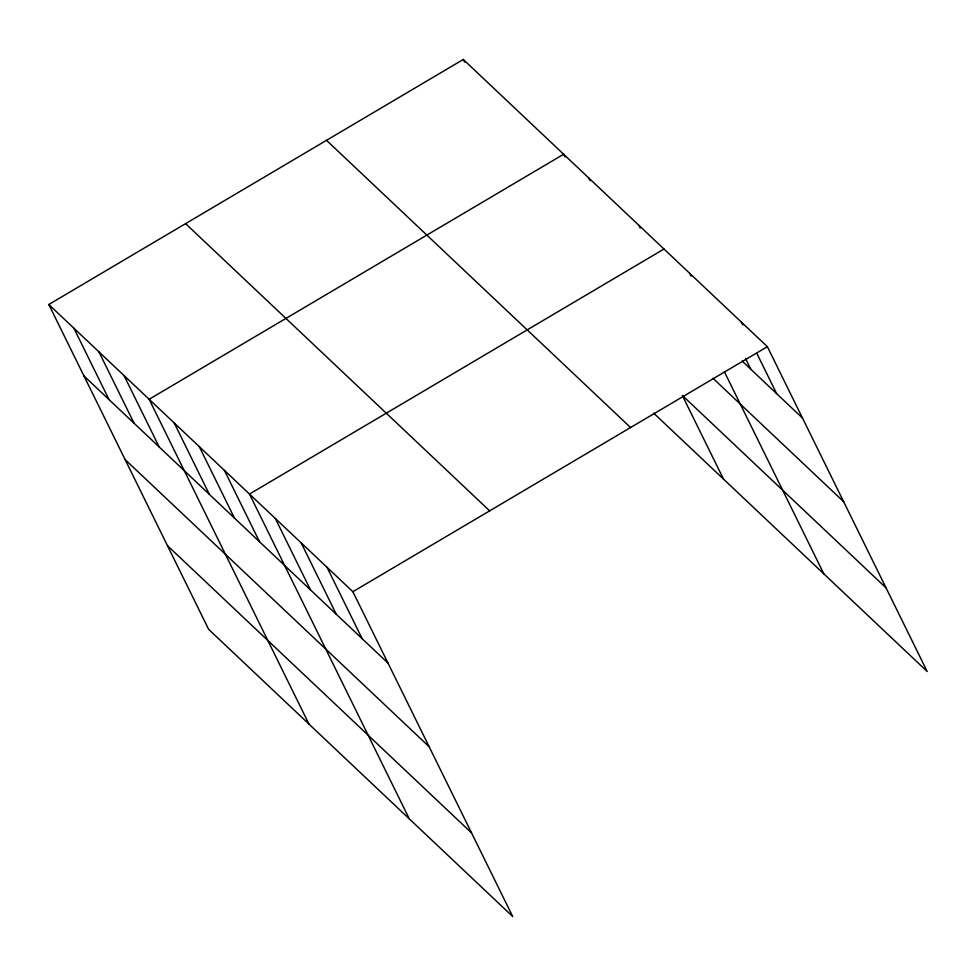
<?xml version="1.0" encoding="UTF-8"?>
<svg xmlns="http://www.w3.org/2000/svg" width="976" height="976" viewBox="0 0 976 976"><rect width="100%" height="100%" fill="white"/><g stroke="black" fill="none" stroke-linecap="round" stroke-linejoin="round"><path stroke-width="1.46" d="M48.8 304.5L352.873 591.712L512.705 916.537L208.632 629.325L48.8 304.5L463.295 59.463L767.368 346.675L927.2 671.5L653.664 413.129M663.985 249.026L249.49 494.063L409.322 818.888M352.873 591.712L767.368 346.675M742.187 361.096L802.492 418.07M712.992 378.285L843.654 501.701M886.049 587.869L682.322 395.426L723.472 479.057M326.509 140.324L630.581 427.537M185.586 223.638L489.659 510.851M83.924 375.894L387.997 663.107M125.074 459.525L429.159 746.738M167.482 545.694L471.554 832.906M741.516 322.263L742.846 324.959M756.766 353.239L776.652 393.657M745.505 358.46L750.8 369.233M689.825 273.439L691.154 276.135M724.338 371.673L823.817 573.839M638.902 225.322L640.219 228.018M588.723 177.937L590.053 180.633M564.97 156.941L563.64 154.245L149.145 399.282L308.977 724.107M463.295 59.463L464.625 62.159M327.033 567.3L362.157 638.694M301.181 542.888L336.305 614.282M275.33 518.476L310.466 589.87M224.407 470.371L259.531 541.765M199.311 446.679L234.447 518.061M174.228 422.974L209.364 494.368M124.062 375.589L159.186 446.984M98.966 351.897L134.102 423.279M73.883 328.204L109.019 399.587"/></g></svg>
